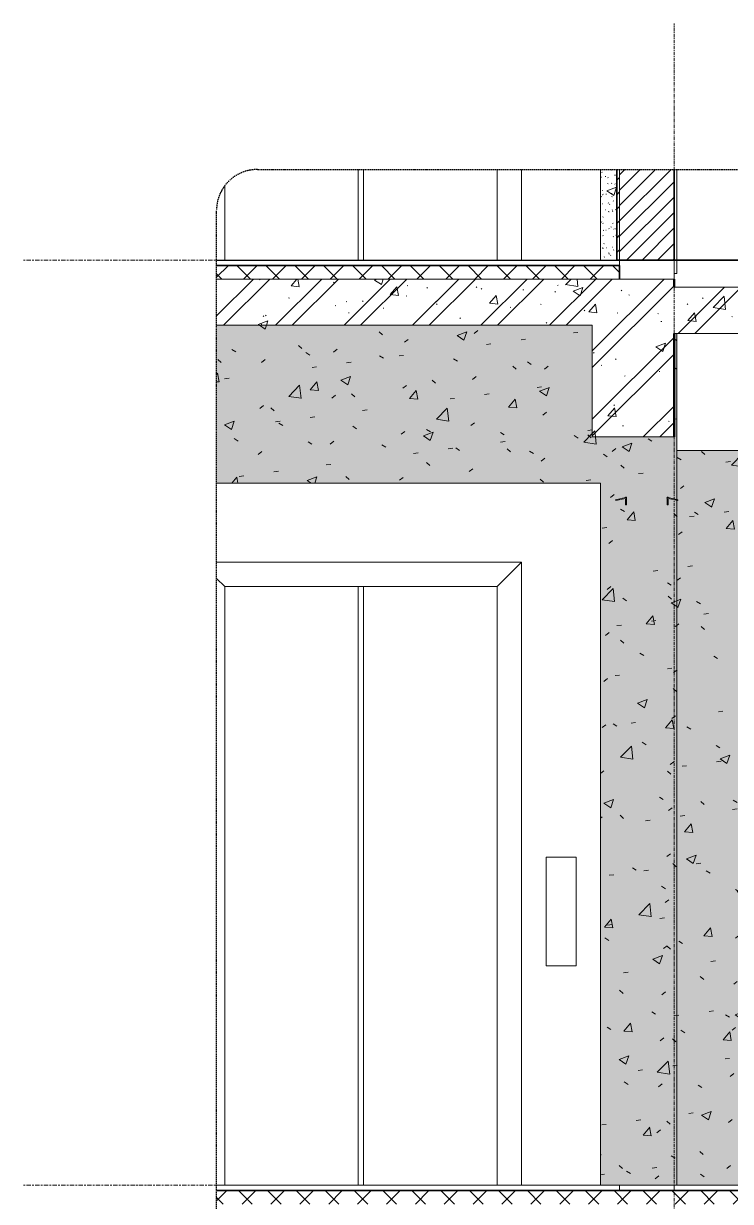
# Model space of a CAD drawing. Header units: millimetres. Extents: x 46644 to 147176, y -1287 to 53383.
# Drawn here: x 65099 to 67695, y 2140 to 6469 of the extents above; entities that cross this region are included whole.
import ezdxf

# ---------------------------------------------------------------- set-up
doc = ezdxf.new("R2010")
doc.units = ezdxf.units.MM
for name, pattern in [('Centre', [31.75, 6.35, -4.7625, 15.875, -4.7625]), ('Grid Line', [22.225, 12.7, -3.175, 3.175, -3.175]), ('Hidden', [7.14375, 4.7625, -2.38125]), ('IMPORT-CENTER _2_', [40.64, 25.4, -5.08, 5.08, -5.08])]:
    doc.linetypes.add(name, pattern=pattern)
for name, color, linetype, lineweight in [('0-2', 90, 'Continuous', 5), ('A-DETL-GENF', 92, 'Continuous', 18), ('A-DETL-GENF-2', 92, 'Hidden', 25), ('A-DETL-GENF-3', 9, 'Continuous', 18), ('A-DETL-THIN', 151, 'Continuous', 18), ('A-DOOR', 31, 'Continuous', 18), ('A-FLOR-FNSH-1', 7, 'Continuous', 35), ('A-FLOR-LEVL-2', 51, 'Centre', 9), ('A-FLOR-PATT-1', 8, 'Continuous', 18), ('A-WALL', 113, 'Continuous', 18), ('A-WALL-1', 7, 'Continuous', 35), ('A-WALL-FNSH-1', 250, 'Continuous', 18), ('A-WALL-PATT-1', 9, 'Continuous', 18), ('A-WALL-PATT-3', 111, 'Continuous', 18), ('E-LITE-EQPM', 33, 'Continuous', 18), ('G-IMPT', 8, 'Continuous', 18), ('G-IMPT-4', 8, 'IMPORT-CENTER _2_', 18), ('I-WALL', 2, 'Continuous', 18), ('M-EQPM', 50, 'Continuous', 18), ('M-EQPM-2', 50, 'Continuous', 25), ('S-BEAM-1', 254, 'Continuous', 5), ('S-BEAM-2', 250, 'Continuous', 18), ('S-BEAM-3', 90, 'Continuous', 50), ('S-COLS-4', 250, 'Continuous', 18), ('S-GRID-1', 1, 'Grid Line', 9)]:
    doc.layers.add(name, color=color, linetype=linetype, lineweight=lineweight)
pattern_1 = [(45, (73875.16, 15725), (-53.033, 53.033), []), (135, (73875.16, 15725), (-53.033, -53.033), [])]
pattern_2 = [(50, (73875.16, 15725), (364.368, -31.8783), [38.1, -419.1]), (355, (73875.16, 15725), (-70.486, 382.113), [30.48, -335.28]), (100.451, (73905.53, 15722.34), (293.885, 350.233), [32.38, -356.18]), (46.184, (73875.16, 15826.6), (542.158, -84.086), [57.15, -628.65]), (96.636, (73920.34, 15819.6), (474.805, 494.855), [48.57, -534.27]), (351.184, (73875.16, 15826.6), (474.81, 494.85), [45.72, -502.92]), (21, (73925.96, 15801.2), (303.2285, -204.5305), [38.1, -419.1]), (326, (73925.96, 15801.2), (123.604, 368.376), [30.48, -335.28]), (71.451, (73951.23, 15784.16), (426.834, 163.843), [32.38, -356.18]), (37.5, (73875.16, 15725), (6.1766, 169.1102), [16.764, -314.452, 16.764, -323.596, -336.55]), (37.5, (73875.16, 15725), (6.1766, 169.1102), [-671.576, 16.764, -319.786]), (7.5, (73875.16, 15725), (133.6389, 200.3615), [16.764, -177.292, 16.764, -306.832, -128.27]), (7.5, (73875.16, 15725), (133.6389, 200.3615), [-517.652, 16.764, -111.506]), (327.5, (73761.88, 15725), (271.1818, -11.4584), [16.764, -110.236, 16.764, -379.476, -525.78]), (327.5, (73761.88, 15725), (271.1818, -11.4584), [-523.24, 16.764, -509.016]), (317.5, (73711.08, 15725), (296.2585, 50.853), [16.764, -148.336, 16.764, -246.38, -373.38]), (317.5, (73711.08, 15725), (296.2585, 50.853), [-428.244, 16.764, -356.616])]
pattern_3 = [(37.5, (73875.16, 15725), (-1.60031, 48.94136), [1.676, -36.932, 1.676, -41.504, -41.275]), (37.5, (73875.16, 15725), (-1.60031, 48.94136), [-81.788, 1.676, -39.599]), (7.5, (73875.16, 15725), (44.9521, 71.68268), [1.676, -19.152, 1.676, -33.122, -13.335]), (7.5, (73875.16, 15725), (44.9521, 71.68268), [-55.626, 1.676, -11.659]), (327.5, (73843.92, 15725), (79.09879, 0.14376), [1.676, -11.024, 1.676, -44.044, -59.69]), (327.5, (73843.92, 15725), (79.09879, 0.14376), [-58.42, 1.676, -58.014]), (317.5, (73843.92, 15725), (76.35522, 22.29306), [1.676, -4.674, 1.676, -28.296, -34.29]), (317.5, (73843.92, 15725), (76.35522, 22.29306), [-36.322, 1.676, -32.614])]

# ---------------------------------------------------------------- blocks, each defined once
blk = doc.blocks.new('NCV_TKTC_KET CAU_rvt-2-TKCS_SẢNH - BẬC CẤP 1 - MẶT CẮT 2')
at = {"layer": 'S-BEAM-1'}
blk.add_hatch(color=256, dxfattribs=at).paths.add_polyline_path([(48852.5, 5500), (48852.6, 5500.1), (48852.5, 5530)])
at = {"layer": 'S-BEAM-2'}
blk.add_line((48862.5, 4900), (51442.5, 4900), dxfattribs=at)
at = {"layer": 'S-BEAM-3'}
for p, q in [((48852.6, 5500), (48852.6, 5530)), ((48852.6, 4950), (48852.6, 5330))]:
    blk.add_line(p, q, dxfattribs=at)
at = {"layer": 'S-COLS-4'}
for p, q in [((48652.6, 5600), (48652.6, 5580)), ((48852.6, 5530), (48852.6, 5600)), ((48652.6, 2200), (48652.6, 2180)), ((48852.6, 2180), (48852.6, 2200))]:
    blk.add_line(p, q, dxfattribs=at)
blk = doc.blocks.new('Thang may HIEN - Dài x Rộng - 2000x2000-V19-TKCS_SẢNH - BẬC CẤP 1 - MẶT CẮT 2')
at = {"layer": 'A-DOOR'}
for p, q in [((47692.6, 5600), (47692.6, 5932.8)), ((47712.6, 5600), (47712.6, 5932.8)), ((48202.6, 5932.8), (48202.6, 5600)), ((48292.6, 5932.8), (48292.6, 5600)), ((48582.6, 5600), (48582.6, 5932.8)), ((47202.6, 5870.8), (47202.6, 5600)), ((47202.6, 5600), (47172.6, 5600)), ((47692.6, 5600), (47202.6, 5600)), ((47712.6, 5600), (47692.6, 5600)), ((48202.6, 5600), (47712.6, 5600)), ((48292.6, 5600), (48202.6, 5600)), ((48292.6, 5600), (48582.6, 5600))]:
    blk.add_line(p, q, dxfattribs=at)
blk = doc.blocks.new('TKTC_XREF_251221_MB TANG 2-7 - TKTC_XREF_260130_MB TANG 2-5_dwg_CUM U_DN100-4746796-TKCS_SẢNH - BẬC CẤP 1 - MẶT CẮT 2')
at = {"layer": 'G-IMPT'}
for p, q in [((47172.8, 5600), (47222.7, 5600)), ((47173, 5600), (47214.7, 5600)), ((47173.1, 5600), (47210.7, 5600)), ((47215.8, 5600), (47212.9, 5600)), ((47222.9, 5600), (47214.3, 5600)), ((47221.5, 5600), (47215.8, 5600)), ((47215.8, 5600), (47215.8, 5600)), ((47217, 5600), (47216.1, 5600)), ((47220.2, 5600), (47217, 5600)), ((47220.2, 5600), (47217, 5600)), ((47220.2, 5600), (47217, 5600)), ((47221.2, 5600), (47220.2, 5600)), ((47224.4, 5600), (47221.5, 5600)), ((47221.5, 5600), (47221.5, 5600)), ((47222.6, 5600), (47222.7, 5600))]:
    blk.add_line(p, q, dxfattribs=at)
at = {"layer": 'G-IMPT', "flags": 128}
for points in [[(47214.7, 5600), (47214.7, 5600), (47210.7, 5600)], [(47224.4, 5600), (47226.3, 5600), (47226.3, 5600), (47211, 5600), (47211, 5600), (47212.9, 5600)], [(47212.9, 5600), (47212.9, 5600), (47224.4, 5600), (47224.4, 5600)], [(47221.2, 5600), (47221.2, 5600), (47216.1, 5600), (47216.1, 5600)]]:
    blk.add_lwpolyline(points, dxfattribs=at)
blk = doc.blocks.new('TKTC_XREF_251221_MB TANG 2-7 - TKTC_XREF_260130_MB TANG 2-5_dwg_$cc-4746806-TKCS_SẢNH - BẬC CẤP 1 - MẶT CẮT 2')
at = {"layer": 'G-IMPT-4'}
blk.add_line((47172.6, 5600), (47230.4, 5600), dxfattribs=at)
at = {"layer": 'M-EQPM'}
for p, q in [((47210.7, 5600), (47172.5, 5600)), ((47172.8, 5600), (47210.7, 5600)), ((47173.4, 5600), (47173.4, 5600))]:
    blk.add_line(p, q, dxfattribs=at)
blk = doc.blocks.new('TKTC_XREF_251221_MB TANG 2-7 - TKTC_XREF_260130_MB TANG 2-5_dwg_$cc-4746801-TKCS_SẢNH - BẬC CẤP 1 - MẶT CẮT 2')
at = {"layer": 'G-IMPT-4'}
for p, q in [((47352.3, 5600), (47231.2, 5600)), ((47292.2, 5600), (47291.3, 5600))]:
    blk.add_line(p, q, dxfattribs=at)
at = {"layer": 'M-EQPM'}
for p, q in [((47336.8, 5600), (47246.8, 5600)), ((47246.8, 5600), (47291.8, 5600)), ((47291.4, 5600), (47291.4, 5600)), ((47291.8, 5600), (47336.8, 5600))]:
    blk.add_line(p, q, dxfattribs=at)
blk = doc.blocks.new('TKTC_XREF_251221_MB TANG 2-7 - TKTC_XREF_260130_MB TANG 2-5_dwg_CUM U_DN100-4746799-TKCS_SẢNH - BẬC CẤP 1 - MẶT CẮT 2')
at = {"layer": 'G-IMPT'}
for p, q in [((47235.5, 5600), (47237.8, 5600)), ((47236.6, 5600), (47243.4, 5600)), ((47236.9, 5600), (47237.3, 5600)), ((47346.2, 5600), (47237.3, 5600)), ((47237.8, 5600), (47242.3, 5600)), ((47237.8, 5600), (47237.8, 5600)), ((47238, 5600), (47238.7, 5600)), ((47238.7, 5600), (47241.3, 5600)), ((47238.8, 5600), (47241.3, 5600)), ((47238.8, 5600), (47241.3, 5600)), ((47241.3, 5600), (47242, 5600)), ((47242.3, 5600), (47244.6, 5600)), ((47242.3, 5600), (47242.3, 5600)), ((47339.9, 5600), (47243.6, 5600)), ((47336.8, 5600), (47246.8, 5600)), ((47338.1, 5600), (47340.4, 5600)), ((47339.3, 5600), (47346.1, 5600)), ((47340.4, 5600), (47344.9, 5600)), ((47340.4, 5600), (47340.4, 5600)), ((47340.6, 5600), (47341.4, 5600)), ((47341.4, 5600), (47343.9, 5600)), ((47341.4, 5600), (47343.9, 5600)), ((47341.4, 5600), (47343.9, 5600)), ((47343.9, 5600), (47344.7, 5600)), ((47344.9, 5600), (47347.2, 5600)), ((47345, 5600), (47344.9, 5600)), ((47345.9, 5600), (47346.2, 5600))]:
    blk.add_line(p, q, dxfattribs=at)
at = {"layer": 'G-IMPT', "flags": 128}
for points in [[(47235.5, 5600), (47234, 5600), (47234, 5600), (47246.1, 5600), (47246.1, 5600), (47244.6, 5600)], [(47244.6, 5600), (47244.6, 5600), (47235.5, 5600), (47235.5, 5600)], [(47238, 5600), (47238, 5600), (47242, 5600), (47242.1, 5600)], [(47243.2, 5600), (47243.6, 5600), (47246.8, 5600)], [(47338.2, 5600), (47336.6, 5600), (47336.6, 5600), (47348.8, 5600), (47348.8, 5600), (47347.2, 5600)], [(47339.6, 5600), (47339.9, 5600), (47336.8, 5600)], [(47347.2, 5600), (47347.2, 5600), (47338.2, 5600), (47338.1, 5600)], [(47340.6, 5600), (47340.6, 5600), (47344.7, 5600), (47344.7, 5600)]]:
    blk.add_lwpolyline(points, dxfattribs=at)
blk = doc.blocks.new('TKTC_XREF_251221_MB TANG 2-7 - TKTC_XREF_260130_MB TANG 2-5_dwg_$cc-V24-TKCS_SẢNH - BẬC CẤP 1 - MẶT CẮT 2')
at = {"layer": 'G-IMPT-4'}
for p, q in [((48131.3, 5600), (48010.2, 5600)), ((48071.2, 5600), (48070.3, 5600))]:
    blk.add_line(p, q, dxfattribs=at)
at = {"layer": 'M-EQPM'}
for p, q in [((48115.7, 5600), (48025.7, 5600)), ((48025.7, 5600), (48070.7, 5600)), ((48070.4, 5600), (48070.4, 5600)), ((48070.7, 5600), (48115.7, 5600))]:
    blk.add_line(p, q, dxfattribs=at)
blk = doc.blocks.new('TKTC_XREF_251221_MB TANG 2-7 - TKTC_XREF_260130_MB TANG 2-5_dwg_$cc-4746807-TKCS_SẢNH - BẬC CẤP 1 - MẶT CẮT 2')
at = {"layer": 'G-IMPT-4'}
for p, q in [((56107.1, 5600), (55954.1, 5600)), ((56030.7, 5600), (56030.6, 5600))]:
    blk.add_line(p, q, dxfattribs=at)
at = {"layer": 'M-EQPM'}
for p, q in [((56087.5, 5600), (55973.8, 5600)), ((55973.8, 5600), (56030.6, 5600)), ((56030.6, 5600), (56030.6, 5600)), ((56030.6, 5600), (56087.5, 5600))]:
    blk.add_line(p, q, dxfattribs=at)
blk = doc.blocks.new('TKTC_XREF_251221_MB TANG 2-7 - TKTC_XREF_260130_MB TANG 2-5_dwg_CUM U_DN100-V21-TKCS_SẢNH - BẬC CẤP 1 - MẶT CẮT 2')
at = {"layer": 'G-IMPT'}
for p, q in [((55962, 5600), (55959.1, 5600)), ((55969.2, 5600), (55960.5, 5600)), ((55960.9, 5600), (56098.6, 5600)), ((55960.9, 5600), (55960.9, 5600)), ((55967.7, 5600), (55962, 5600)), ((55962, 5600), (55962, 5600)), ((55963.3, 5600), (55962.3, 5600)), ((55966.4, 5600), (55963.3, 5600)), ((55966.5, 5600), (55963.3, 5600)), ((55966.5, 5600), (55963.3, 5600)), ((55967.4, 5600), (55966.4, 5600)), ((55970.6, 5600), (55967.7, 5600)), ((55967.7, 5600), (55967.7, 5600)), ((55968.9, 5600), (56090.6, 5600)), ((55972.9, 5600), (56086.6, 5600)), ((56091.7, 5600), (56088.8, 5600)), ((56098.8, 5600), (56090.2, 5600)), ((56097.4, 5600), (56091.7, 5600)), ((56091.7, 5600), (56091.7, 5600)), ((56092.9, 5600), (56092, 5600)), ((56096.1, 5600), (56092.9, 5600)), ((56096.1, 5600), (56092.9, 5600)), ((56096.1, 5600), (56092.9, 5600)), ((56097.1, 5600), (56096.1, 5600)), ((56100.3, 5600), (56097.4, 5600)), ((56097.4, 5600), (56097.4, 5600)), ((56098.5, 5600), (56098.6, 5600))]:
    blk.add_line(p, q, dxfattribs=at)
at = {"layer": 'G-IMPT', "flags": 128}
for points in [[(55970.6, 5600), (55972.5, 5600), (55972.5, 5600), (55957.2, 5600), (55957.2, 5600), (55959.1, 5600)], [(55959.1, 5600), (55959.1, 5600), (55970.6, 5600), (55970.6, 5600)], [(55967.4, 5600), (55967.4, 5600), (55962.3, 5600), (55962.3, 5600)], [(55968.9, 5600), (55968.9, 5600), (55972.9, 5600)], [(56090.5, 5600), (56090.6, 5600), (56086.6, 5600)], [(56100.3, 5600), (56102.2, 5600), (56102.2, 5600), (56086.9, 5600), (56086.9, 5600), (56088.8, 5600)], [(56088.8, 5600), (56088.8, 5600), (56100.3, 5600), (56100.3, 5600)], [(56097.1, 5600), (56097.1, 5600), (56092, 5600), (56092, 5600)]]:
    blk.add_lwpolyline(points, dxfattribs=at)
blk = doc.blocks.new('TKTC_XREF_251221_MB TANG 2-7 - TKTC_XREF_260130_MB TANG 2-5_dwg_$cc-V25-TKCS_SẢNH - BẬC CẤP 1 - MẶT CẮT 2')
at = {"layer": 'G-IMPT-4'}
for p, q in [((48227.4, 5600), (48380.4, 5600)), ((48304, 5600), (48303.9, 5600))]:
    blk.add_line(p, q, dxfattribs=at)
at = {"layer": 'M-EQPM'}
for p, q in [((48303.9, 5600), (48247.1, 5600)), ((48247.1, 5600), (48360.8, 5600)), ((48303.9, 5600), (48303.9, 5600)), ((48360.8, 5600), (48303.9, 5600))]:
    blk.add_line(p, q, dxfattribs=at)
blk = doc.blocks.new('TKTC_XREF_251221_MB TANG 2-7 - TKTC_XREF_260130_MB TANG 2-5_dwg_$cc-V31-TKCS_SẢNH - BẬC CẤP 1 - MẶT CẮT 2')
at = {"layer": 'G-IMPT-4'}
for p, q in [((48234.8, 5600), (48355.9, 5600)), ((48295, 5600), (48295.7, 5600))]:
    blk.add_line(p, q, dxfattribs=at)
at = {"layer": 'M-EQPM'}
for p, q in [((48295.3, 5600), (48250.3, 5600)), ((48250.3, 5600), (48340.3, 5600)), ((48340.3, 5600), (48295.3, 5600)), ((48295.6, 5600), (48295.6, 5600))]:
    blk.add_line(p, q, dxfattribs=at)
blk = doc.blocks.new('TKTC_XREF_251221_MB TANG 2-7 - TKTC_XREF_260130_MB TANG 2-5_dwg_CUM U_DN100-V32-TKCS_SẢNH - BẬC CẤP 1 - MẶT CẮT 2')
at = {"layer": 'G-IMPT'}
for p, q in [((48242.1, 5600), (48239.8, 5600)), ((48240.9, 5600), (48349.8, 5600)), ((48241.2, 5600), (48240.9, 5600)), ((48247.8, 5600), (48241, 5600)), ((48246.6, 5600), (48242.1, 5600)), ((48242.1, 5600), (48242.1, 5600)), ((48243.1, 5600), (48242.4, 5600)), ((48245.7, 5600), (48243.1, 5600)), ((48245.6, 5600), (48243.1, 5600)), ((48245.7, 5600), (48243.1, 5600)), ((48246.4, 5600), (48245.7, 5600)), ((48248.9, 5600), (48246.6, 5600)), ((48246.6, 5600), (48246.6, 5600)), ((48247.2, 5600), (48343.5, 5600)), ((48250.3, 5600), (48340.3, 5600)), ((48344.7, 5600), (48342.5, 5600)), ((48350.4, 5600), (48343.6, 5600)), ((48349.3, 5600), (48344.7, 5600)), ((48344.7, 5600), (48344.7, 5600)), ((48345.8, 5600), (48345, 5600)), ((48348.3, 5600), (48345.8, 5600)), ((48348.3, 5600), (48345.8, 5600)), ((48348.3, 5600), (48345.8, 5600)), ((48349.1, 5600), (48348.3, 5600)), ((48351.5, 5600), (48349.3, 5600)), ((48349.3, 5600), (48349.3, 5600)), ((48350.1, 5600), (48349.8, 5600))]:
    blk.add_line(p, q, dxfattribs=at)
at = {"layer": 'G-IMPT', "flags": 128}
for points in [[(48248.9, 5600), (48250.4, 5600), (48250.4, 5600), (48238.3, 5600), (48238.3, 5600), (48239.8, 5600)], [(48239.8, 5600), (48239.8, 5600), (48248.9, 5600), (48248.9, 5600)], [(48246.4, 5600), (48246.4, 5600), (48242.4, 5600), (48242.4, 5600)], [(48247.5, 5600), (48247.2, 5600), (48250.3, 5600)], [(48343.8, 5600), (48343.5, 5600), (48340.3, 5600)], [(48351.5, 5600), (48353, 5600), (48353, 5600), (48340.9, 5600), (48340.9, 5600), (48342.4, 5600)], [(48342.5, 5600), (48342.4, 5600), (48351.5, 5600), (48351.5, 5600)], [(48349, 5600), (48349.1, 5600), (48345, 5600), (48345, 5600)]]:
    blk.add_lwpolyline(points, dxfattribs=at)
blk = doc.blocks.new('TKTC_XREF_251221_MB TANG 2-7 - TKTC_XREF_260130_MB TANG 2-5_dwg_FD-4746794-TKCS_SẢNH - BẬC CẤP 1 - MẶT CẮT 2')
at = {"layer": 'G-IMPT'}
for p, q in [((48328.6, 5600), (48478.6, 5600)), ((48478.6, 5600), (48328.6, 5600)), ((48456.9, 5600), (48456.9, 5600))]:
    blk.add_line(p, q, dxfattribs=at)
at = {"layer": 'M-EQPM'}
for p, q in [((48456.9, 5600), (48350.3, 5600)), ((48365.9, 5600), (48441.3, 5600)), ((48441.3, 5600), (48365.9, 5600))]:
    blk.add_line(p, q, dxfattribs=at)
blk = doc.blocks.new('TKTC_XREF_251221_MB TANG 2-7 - TKTC_XREF_260130_MB TANG 2-5_dwg_$cc-4746805-TKCS_SẢNH - BẬC CẤP 1 - MẶT CẮT 2')
at = {"layer": 'G-IMPT-4'}
for p, q in [((48066.9, 5600), (48219.9, 5600)), ((48143.4, 5600), (48143.4, 5600))]:
    blk.add_line(p, q, dxfattribs=at)
at = {"layer": 'M-EQPM'}
for p, q in [((48143.4, 5600), (48086.5, 5600)), ((48086.5, 5600), (48200.2, 5600)), ((48197.5, 5600), (48089.3, 5600)), ((48089.3, 5600), (48143.4, 5600)), ((48143.4, 5600), (48197.5, 5600)), ((48200.2, 5600), (48143.4, 5600))]:
    blk.add_line(p, q, dxfattribs=at)
blk = doc.blocks.new('TKTC_XREF_251221_MB TANG 2-7 - TKTC_XREF_260130_MB TANG 2-5_dwg_CUM U_DN100-V33-TKCS_SẢNH - BẬC CẤP 1 - MẶT CẮT 2')
at = {"layer": 'G-IMPT'}
for p, q in [((48073.7, 5600), (48071.8, 5600)), ((48071.8, 5600), (48087.1, 5600)), ((48073.7, 5600), (48076.6, 5600)), ((48085.2, 5600), (48073.7, 5600)), ((48075.1, 5600), (48083.7, 5600)), ((48213.1, 5600), (48075.4, 5600)), ((48076.6, 5600), (48082.3, 5600)), ((48076.9, 5600), (48077.8, 5600)), ((48076.9, 5600), (48082, 5600)), ((48077.8, 5600), (48081, 5600)), ((48077.8, 5600), (48081, 5600)), ((48077.8, 5600), (48081, 5600)), ((48081, 5600), (48082, 5600)), ((48082.3, 5600), (48085.2, 5600)), ((48205.1, 5600), (48083.4, 5600)), ((48083.4, 5600), (48087.4, 5600)), ((48087.1, 5600), (48085.2, 5600)), ((48201.1, 5600), (48087.4, 5600)), ((48205.1, 5600), (48201.1, 5600)), ((48203.4, 5600), (48201.4, 5600)), ((48201.4, 5600), (48216.8, 5600)), ((48203.4, 5600), (48206.2, 5600)), ((48214.9, 5600), (48203.4, 5600)), ((48204.8, 5600), (48213.4, 5600)), ((48206.2, 5600), (48212, 5600)), ((48206.6, 5600), (48207.5, 5600)), ((48206.6, 5600), (48211.7, 5600)), ((48207.5, 5600), (48210.7, 5600)), ((48207.5, 5600), (48210.7, 5600)), ((48207.5, 5600), (48210.7, 5600)), ((48210.7, 5600), (48211.7, 5600)), ((48212, 5600), (48214.9, 5600)), ((48216.8, 5600), (48214.9, 5600))]:
    blk.add_line(p, q, dxfattribs=at)
blk = doc.blocks.new('TKTC_XREF_251221_MB TANG 2-7 - TKTC_XREF_251221_MB TANG 2-7-2039446-TKCS_SẢNH - BẬC CẤP 1 - MẶT CẮT 2')
at = {"layer": 'M-EQPM'}
for p, q in [((47172.6, 5600), (47353.6, 5600)), ((47353.3, 5600), (47172.6, 5600)), ((47353.6, 5600), (47353.3, 5600)), ((47753.2, 5600), (47753.5, 5600)), ((48503.4, 5600), (47753.2, 5600)), ((47753.5, 5600), (48503.7, 5600)), ((48052.6, 5600), (48353, 5600)), ((48353, 5600), (48052.6, 5600)), ((48053.4, 5600), (48353, 5600)), ((48353, 5600), (48053.4, 5600)), ((48503.7, 5600), (48503.4, 5600))]:
    blk.add_line(p, q, dxfattribs=at)
at = {"layer": 'M-EQPM-2'}
for p, q in [((47172.6, 5600), (49452.6, 5600)), ((52927.6, 5600), (48852.6, 5600))]:
    blk.add_line(p, q, dxfattribs=at)
for name, p in [('TKTC_XREF_251221_MB TANG 2-7 - TKTC_XREF_260130_MB TANG 2-5_dwg_$cc-4746806-TKCS_SẢNH - BẬC CẤP 1 - MẶT CẮT 2', (0, 0)), ('TKTC_XREF_251221_MB TANG 2-7 - TKTC_XREF_260130_MB TANG 2-5_dwg_CUM U_DN100-4746796-TKCS_SẢNH - BẬC CẤP 1 - MẶT CẮT 2', (0, 0)), ('TKTC_XREF_251221_MB TANG 2-7 - TKTC_XREF_260130_MB TANG 2-5_dwg_$cc-4746801-TKCS_SẢNH - BẬC CẤP 1 - MẶT CẮT 2', (0, 0)), ('TKTC_XREF_251221_MB TANG 2-7 - TKTC_XREF_260130_MB TANG 2-5_dwg_CUM U_DN100-4746799-TKCS_SẢNH - BẬC CẤP 1 - MẶT CẮT 2', (0, 0)), ('TKTC_XREF_251221_MB TANG 2-7 - TKTC_XREF_260130_MB TANG 2-5_dwg_$cc-4746807-TKCS_SẢNH - BẬC CẤP 1 - MẶT CẮT 2', (-8200.2, 0)), ('TKTC_XREF_251221_MB TANG 2-7 - TKTC_XREF_260130_MB TANG 2-5_dwg_CUM U_DN100-V21-TKCS_SẢNH - BẬC CẤP 1 - MẶT CẮT 2', (-8200.2, 0)), ('TKTC_XREF_251221_MB TANG 2-7 - TKTC_XREF_260130_MB TANG 2-5_dwg_$cc-V24-TKCS_SẢNH - BẬC CẤP 1 - MẶT CẮT 2', (0, 0)), ('TKTC_XREF_251221_MB TANG 2-7 - TKTC_XREF_260130_MB TANG 2-5_dwg_CUM U_DN100-4746799-TKCS_SẢNH - BẬC CẤP 1 - MẶT CẮT 2', (778.9, 0)), ('TKTC_XREF_251221_MB TANG 2-7 - TKTC_XREF_260130_MB TANG 2-5_dwg_$cc-4746805-TKCS_SẢNH - BẬC CẤP 1 - MẶT CẮT 2', (0, 0)), ('TKTC_XREF_251221_MB TANG 2-7 - TKTC_XREF_260130_MB TANG 2-5_dwg_CUM U_DN100-V33-TKCS_SẢNH - BẬC CẤP 1 - MẶT CẮT 2', (0, 0)), ('TKTC_XREF_251221_MB TANG 2-7 - TKTC_XREF_260130_MB TANG 2-5_dwg_$cc-V25-TKCS_SẢNH - BẬC CẤP 1 - MẶT CẮT 2', (0, 0)), ('TKTC_XREF_251221_MB TANG 2-7 - TKTC_XREF_260130_MB TANG 2-5_dwg_CUM U_DN100-V21-TKCS_SẢNH - BẬC CẤP 1 - MẶT CẮT 2', (-7725.8, 0)), ('TKTC_XREF_251221_MB TANG 2-7 - TKTC_XREF_260130_MB TANG 2-5_dwg_$cc-V31-TKCS_SẢNH - BẬC CẤP 1 - MẶT CẮT 2', (0, 0)), ('TKTC_XREF_251221_MB TANG 2-7 - TKTC_XREF_260130_MB TANG 2-5_dwg_CUM U_DN100-V32-TKCS_SẢNH - BẬC CẤP 1 - MẶT CẮT 2', (0, 0)), ('TKTC_XREF_251221_MB TANG 2-7 - TKTC_XREF_260130_MB TANG 2-5_dwg_FD-4746794-TKCS_SẢNH - BẬC CẤP 1 - MẶT CẮT 2', (0, 0)), ('TKTC_XREF_251221_MB TANG 2-7 - TKTC_XREF_260130_MB TANG 2-5_dwg_$cc-4746801-TKCS_SẢNH - BẬC CẤP 1 - MẶT CẮT 2', (1150.1, 0)), ('TKTC_XREF_251221_MB TANG 2-7 - TKTC_XREF_260130_MB TANG 2-5_dwg_CUM U_DN100-4746799-TKCS_SẢNH - BẬC CẤP 1 - MẶT CẮT 2', (1150.1, 0))]:
    blk.add_blockref(name, p)
blk = doc.blocks.new('Thang may HIEN - Dài x Rộng - 2000x2000-V34-TKCS_SẢNH - BẬC CẤP 1 - MẶT CẮT 2')
at = {"layer": 'A-DOOR'}
for p, q in [((48582.6, 4780), (47172.6, 4780)), ((48582.6, 2200), (48582.6, 4780)), ((47172.6, 4490), (48292.6, 4490)), ((48292.6, 4490), (48202.6, 4400)), ((48292.6, 4490), (48292.6, 2200)), ((47202.6, 4400), (47172.6, 4430)), ((47202.6, 4400), (47202.6, 2200)), ((47202.6, 4400), (48202.6, 4400)), ((47692.6, 2200), (47692.6, 4400)), ((47712.6, 2200), (47712.6, 4400)), ((48202.6, 4400), (48202.6, 2200)), ((48492.6, 3405.9), (48382.6, 3405.9)), ((48382.6, 3405.9), (48382.6, 3005.9)), ((48492.6, 3005.9), (48492.6, 3405.9)), ((48382.6, 3005.9), (48492.6, 3005.9)), ((48292.6, 2200), (48282.6, 2200)), ((48292.6, 2200), (48582.6, 2200))]:
    blk.add_line(p, q, dxfattribs=at)
blk = doc.blocks.new('LIC_06-ĐÈN LED TRÒN DOWNLIGHT_ P_18W - LIC_06-ĐÈN LED TRÒN DOWNLIGHT_ P_18W - ÁNH SÁNG 6000K-1339139-TKCS_SẢNH - BẬC CẤP 1 - MẶT CẮT 2')
at = {"layer": 'E-LITE-EQPM'}
for p, q in [((48674.2, 4727.2), (48638.2, 4719)), ((48638.2, 4719), (48638.9, 4716)), ((48638.9, 4716), (48674, 4724.1)), ((48674.6, 4723.5), (48674.6, 4700)), ((48677.6, 4700), (48677.6, 4723.5)), ((48827.6, 4723.5), (48827.6, 4700)), ((48830.6, 4700), (48830.6, 4723.5)), ((48866.9, 4719), (48830.9, 4727.2)), ((48831.1, 4724.1), (48866.2, 4716)), ((48866.2, 4716), (48866.9, 4719)), ((48674.6, 4700), (48677.6, 4700)), ((48827.6, 4700), (48830.6, 4700))]:
    blk.add_line(p, q, dxfattribs=at)
for centre, radius, start, end in [((48676.7, 4726.2), 3.47, 218.3939, 231.6061), ((48676.1, 4725.5), 2.5, 306.8266, 137.5673), ((48829.1, 4725.5), 2.5, 42.4327, 233.1734), ((48828.4, 4726.2), 3.47, 308.3939, 321.6061)]:
    blk.add_arc(centre, radius, start, end, dxfattribs=at)
blk = doc.blocks.new('BORDER VIEW - BORDER VIEW-2358914-TKCS_SẢNH - BẬC CẤP 1 - MẶT CẮT 2')
at = {"layer": 'A-DETL-GENF-2'}
for p, q in [((47322.6, 5932.8), (56147.3, 5932.8)), ((47172.6, 90), (47172.6, 5782.8))]:
    blk.add_line(p, q, dxfattribs=at)
blk.add_arc((47322.6, 5782.8), 150, 90, 180, dxfattribs=at)

msp = doc.modelspace()

# ---------------------------------------------------------------- hatches: boundary and pattern name
at = {"layer": 'A-DETL-GENF-3'}
h = msp.add_hatch(dxfattribs=at)
h.set_pattern_fill('FP_17', color=256, style=0, pattern_type=2)
h.set_pattern_definition([(50, (73875.16, 15725), (364.368, -31.878), [38.1, -419.1]), (355, (73875.16, 15725), (-70.486, 382.113), [30.48, -335.28]), (100.451, (73905.53, 15722.34), (293.885, 350.233), [32.38, -356.18]), (46.184, (73875.16, 15826.6), (542.158, -84.086), [57.15, -628.65]), (96.636, (73920.34, 15819.6), (474.805, 494.855), [48.57, -534.27]), (351.184, (73875.16, 15826.6), (474.81, 494.85), [45.72, -502.92]), (21, (73925.96, 15801.2), (303.2285, -204.5305), [38.1, -419.1]), (326, (73925.96, 15801.2), (123.604, 368.376), [30.48, -335.28]), (71.451, (73951.23, 15784.16), (426.834, 163.843), [32.38, -356.18]), (37.5, (73875.16, 15725), (6.1766, 169.1102), [3.353, -327.863, 3.353, -337.007, -336.55]), (37.5, (73875.16, 15725), (6.1766, 169.1102), [-671.576, 3.353, -333.197]), (7.5, (73875.16, 15725), (133.6389, 200.3615), [3.353, -190.703, 3.353, -320.243, -128.27]), (7.5, (73875.16, 15725), (133.6389, 200.3615), [-517.652, 3.353, -124.917]), (327.5, (73761.88, 15725), (271.1818, -11.4584), [3.353, -123.647, 3.353, -392.887, -525.78]), (327.5, (73761.88, 15725), (271.1818, -11.4584), [-523.24, 3.353, -522.427]), (317.5, (73711.08, 15725), (296.2585, 50.853), [3.353, -161.747, 3.353, -259.791, -373.38]), (317.5, (73711.08, 15725), (296.2585, 50.853), [-428.244, 3.353, -370.027]), (45, (73875.16, 15725), (-125.7236, 125.7236), []), (45, (73875.16, 15915.5), (-125.7236, 125.7236), [])])
h.paths.add_polyline_path([(71688.1, 4900), (71688.1, 5330), (72088.2, 5330), (72088.2, 5500), (67488, 5500), (67488, 5530), (65808.1, 5530), (65808.1, 5360), (67188, 5360), (67188, 4950), (67488, 4950), (67488, 5330), (71388.1, 5330), (71388.1, 4900)])
at = {"layer": 'A-FLOR-PATT-1'}
h = msp.add_hatch(dxfattribs=at)
h.set_pattern_fill('FP_8', color=256, style=0, pattern_type=2)
h.set_pattern_definition(pattern_1)
h.paths.add_polyline_path([(67288.2, 5530), (67288.2, 5580), (65808.1, 5580), (65808.1, 5530), (67188, 5530)])
h = msp.add_hatch(dxfattribs=at)
h.set_pattern_fill('FP_8', color=256, style=0, pattern_type=2)
h.set_pattern_definition(pattern_1)
h.paths.add_polyline_path([(69227.6, 2130), (70288, 2130), (70288, 2180), (65808.1, 2180), (65808.1, 2130), (68077.1, 2130)])
at = {"layer": 'A-WALL-PATT-1'}
h = msp.add_hatch(dxfattribs=at)
h.set_pattern_fill('FP_10', color=256, style=0, pattern_type=2)
h.set_pattern_definition(pattern_2)
h.paths.add_polyline_path([(67218.2, 5600), (67278.2, 5600), (67278.2, 5932.8), (67218.2, 5932.8)])
h = msp.add_hatch(dxfattribs=at)
h.set_pattern_fill('FP_11', color=256, style=0, pattern_type=2)
h.set_pattern_definition(pattern_3)
h.paths.add_polyline_path([(67218.2, 5600), (67278.2, 5600), (67278.2, 5932.8), (67218.2, 5932.8)])
h = msp.add_hatch(dxfattribs=at)
h.set_pattern_fill('FP_10', color=256, style=0, pattern_type=2)
h.set_pattern_definition(pattern_2)
h.paths.add_polyline_path([(67218.1, 2200), (67498, 2200), (67498, 4716.9), (67466.6, 4724.5), (67466.7, 4727.1), (67498, 4720), (67498, 5330), (67488.2, 5330), (67488, 4950), (67188, 4950), (67188, 5360), (65808.1, 5360), (65808.1, 4780), (67218.1, 4780), (67218.1, 2208.5)])
h.paths.add_polyline_path([(67309.8, 4727.2), (67309.5, 4724.1), (67274.4, 4716), (67273.8, 4719), (67309.5, 4727.1)])
h.paths.add_polyline_path([(67313.1, 4723.5), (67309.8, 4723.9), (67310.2, 4727.6), (67312.1, 4728), (67313.7, 4726.9), (67314.1, 4725.1), (67313.2, 4723.6)])
h.paths.add_polyline_path([(67310.1, 4700), (67310.2, 4723.5), (67313.1, 4723.5), (67313.1, 4700)])
h.paths.add_polyline_path([(67466.1, 4700), (67463.1, 4700), (67463.5, 4723.5), (67466.1, 4723.5), (67466.1, 4720.6)])
h.paths.add_polyline_path([(67463.1, 4723.5), (67462.1, 4725.1), (67462.6, 4727), (67464.1, 4728), (67466, 4727.6), (67466.4, 4726.9), (67466, 4723.7), (67463.5, 4723.5)])
h = msp.add_hatch(dxfattribs=at)
h.set_pattern_fill('FP_11', color=256, style=0, pattern_type=2)
h.set_pattern_definition(pattern_3)
h.paths.add_polyline_path([(67218.1, 2200), (67498, 2200), (67498, 4716.9), (67466.6, 4724.5), (67466.7, 4727.1), (67498, 4720), (67498, 5330), (67488.2, 5330), (67488, 4950), (67188, 4950), (67188, 5360), (65808.1, 5360), (65808.1, 4780), (67218.1, 4780), (67218.1, 2208.5)])
h.paths.add_polyline_path([(67309.8, 4727.2), (67309.5, 4724.1), (67274.4, 4716), (67273.8, 4719), (67309.5, 4727.1)])
h.paths.add_polyline_path([(67313.1, 4723.5), (67309.8, 4723.9), (67310.2, 4727.6), (67312.1, 4728), (67313.7, 4726.9), (67314.1, 4725.1), (67313.2, 4723.6)])
h.paths.add_polyline_path([(67310.1, 4700), (67310.2, 4723.5), (67313.1, 4723.5), (67313.1, 4700)])
h.paths.add_polyline_path([(67466.1, 4700), (67463.1, 4700), (67463.5, 4723.5), (67466.1, 4723.5), (67466.1, 4720.6)])
h.paths.add_polyline_path([(67463.1, 4723.5), (67462.1, 4725.1), (67462.6, 4727), (67464.1, 4728), (67466, 4727.6), (67466.4, 4726.9), (67466, 4723.7), (67463.5, 4723.5)])
h = msp.add_hatch(dxfattribs=at)
h.set_pattern_fill('FP_10', color=256, style=0, pattern_type=2)
h.set_pattern_definition(pattern_2)
h.paths.add_polyline_path([(70046.5, 4393), (70056, 4393), (70056, 4395.5), (70046.5, 4395.5)])
h.paths.add_polyline_path([(70046.5, 4393), (70046.5, 4393), (70046.5, 4395.5)])
h.paths.add_polyline_path([(67498, 2200), (70078, 2200), (70078, 2925), (70031.7, 2925), (70031.7, 2885.2), (70030, 2885.2), (70030, 2881), (70031.7, 2881), (70031.7, 2875), (70014.4, 2875), (70014.4, 2881), (70016.1, 2881), (70016.1, 2885.2), (70014.4, 2885.2), (70014.4, 3314.8), (70016.1, 3314.8), (70016.1, 3319), (70014.4, 3319), (70014.4, 3325), (70031.7, 3325), (70031.7, 3319), (70030, 3319), (70030, 3314.8), (70031.7, 3314.8), (70031.7, 3275), (70078, 3275), (70078, 4304), (70066.6, 4291.3), (70054.5, 4291.7), (70042.5, 4306.7), (70042.8, 4307.1), (70041.8, 4307.4), (70041.5, 4307.4), (70041.5, 4315), (70027.2, 4315.3), (70011.7, 4323.9), (70010.7, 4326), (70010.7, 4349.3), (70012.5, 4351.5), (70028.2, 4360), (70041.5, 4360), (70041.5, 4367), (70052.3, 4367), (70052.3, 4369), (70051, 4369), (70051, 4371), (70046.4, 4371.3), (70046.5, 4395.5), (70026.6, 4395.7), (70023.6, 4396.5), (70018.5, 4397.5), (69980.9, 4397.5), (69979.6, 4395.5), (69965.7, 4395.5), (69966.2, 4409.5), (69980.1, 4409.3), (69981.4, 4407.5), (70021.6, 4408), (70023.7, 4408.5), (70025.5, 4408.8), (70025.9, 4409.5), (70001.5, 4409.5), (70001.5, 4410.5), (69965, 4410.5), (69965, 4413.5), (69967, 4413.5), (69967, 4415.3), (69977.4, 4415.3), (69977.4, 4413.5), (70078, 4413.5), (70078, 4900), (67498, 4900), (67498, 4720), (67502.4, 4719), (67501.8, 4716), (67498, 4716.9), (67498, 2208.5)])
h.paths.add_polyline_path([(70031.7, 2945), (70078, 2945), (70078, 3255), (70031.7, 3254.5), (70031.7, 2948.4)])
h.paths.add_polyline_path([(70075.8, 4321.4), (70075.6, 4322.5), (70075.4, 4321.4), (70075.7, 4319.4)])
h.paths.add_polyline_path([(70076.7, 4315), (70076.6, 4315.4), (70076.7, 4315)])
h.paths.add_polyline_path([(70075.3, 4345.5), (70075.8, 4334.6), (70076.4, 4334.6), (70075.9, 4340.4), (70075.7, 4340.7), (70075.3, 4345.2)])
h.paths.add_polyline_path([(70075.2, 4328), (70075.3, 4344.1), (70075.2, 4328.9)])
h.paths.add_polyline_path([(70075.8, 4353.6), (70076.2, 4353.6), (70076.1, 4357)])
h.paths.add_polyline_path([(70075.4, 4349.9), (70075.6, 4357), (70075.4, 4352.5), (70075.4, 4350.5)])
h.paths.add_polyline_path([(70076.7, 4357), (70077.1, 4359.9), (70076.5, 4359.3), (70076.7, 4357.1)])
h.paths.add_polyline_path([(70073.1, 4367), (70076.5, 4367), (70076.4, 4371), (70071.1, 4371), (70070.8, 4369), (70069.7, 4368.9), (70069.7, 4367), (70073, 4367)])
h.paths.add_polyline_path([(70076.5, 4367), (70078, 4367.2), (70078, 4410.5), (70067.5, 4410.5), (70067, 4409.5), (70069.5, 4409), (70069.1, 4396), (70067, 4396), (70067.6, 4393), (70076.5, 4392.7), (70076.5, 4367)])
h.paths.add_polyline_path([(70025.9, 4410.5), (70025.9, 4412.5), (70024.9, 4412.5), (70024.9, 4410.5)])
h.paths.add_polyline_path([(70051.5, 4410.5), (70052.6, 4410.5), (70052.6, 4412.5), (70051.5, 4412.5)])
h = msp.add_hatch(dxfattribs=at)
h.set_pattern_fill('FP_11', color=256, style=0, pattern_type=2)
h.set_pattern_definition(pattern_3)
h.paths.add_polyline_path([(70046.5, 4393), (70056, 4393), (70056, 4395.5), (70046.5, 4395.5)])
h.paths.add_polyline_path([(70046.5, 4393), (70046.5, 4393), (70046.5, 4395.5)])
h.paths.add_polyline_path([(67498, 2200), (70078, 2200), (70078, 2925), (70031.7, 2925), (70031.7, 2885.2), (70030, 2885.2), (70030, 2881), (70031.7, 2881), (70031.7, 2875), (70014.4, 2875), (70014.4, 2881), (70016.1, 2881), (70016.1, 2885.2), (70014.4, 2885.2), (70014.4, 3314.8), (70016.1, 3314.8), (70016.1, 3319), (70014.4, 3319), (70014.4, 3325), (70031.7, 3325), (70031.7, 3319), (70030, 3319), (70030, 3314.8), (70031.7, 3314.8), (70031.7, 3275), (70078, 3275), (70078, 4304), (70066.6, 4291.3), (70054.5, 4291.7), (70042.5, 4306.7), (70042.8, 4307.1), (70041.8, 4307.4), (70041.5, 4307.4), (70041.5, 4315), (70027.2, 4315.3), (70011.7, 4323.9), (70010.7, 4326), (70010.7, 4349.3), (70012.5, 4351.5), (70028.2, 4360), (70041.5, 4360), (70041.5, 4367), (70052.3, 4367), (70052.3, 4369), (70051, 4369), (70051, 4371), (70046.4, 4371.3), (70046.5, 4395.5), (70026.6, 4395.7), (70023.6, 4396.5), (70018.5, 4397.5), (69980.9, 4397.5), (69979.6, 4395.5), (69965.7, 4395.5), (69966.2, 4409.5), (69980.1, 4409.3), (69981.4, 4407.5), (70021.6, 4408), (70023.7, 4408.5), (70025.5, 4408.8), (70025.9, 4409.5), (70001.5, 4409.5), (70001.5, 4410.5), (69965, 4410.5), (69965, 4413.5), (69967, 4413.5), (69967, 4415.3), (69977.4, 4415.3), (69977.4, 4413.5), (70078, 4413.5), (70078, 4900), (67498, 4900), (67498, 4720), (67502.4, 4719), (67501.8, 4716), (67498, 4716.9), (67498, 2208.5)])
h.paths.add_polyline_path([(70031.7, 2945), (70078, 2945), (70078, 3255), (70031.7, 3254.5), (70031.7, 2948.4)])
h.paths.add_polyline_path([(70075.8, 4321.4), (70075.6, 4322.5), (70075.4, 4321.4), (70075.7, 4319.4)])
h.paths.add_polyline_path([(70076.7, 4315), (70076.6, 4315.4), (70076.7, 4315)])
h.paths.add_polyline_path([(70075.3, 4345.5), (70075.8, 4334.6), (70076.4, 4334.6), (70075.9, 4340.4), (70075.7, 4340.7), (70075.3, 4345.2)])
h.paths.add_polyline_path([(70075.2, 4328), (70075.3, 4344.1), (70075.2, 4328.9)])
h.paths.add_polyline_path([(70075.8, 4353.6), (70076.2, 4353.6), (70076.1, 4357)])
h.paths.add_polyline_path([(70075.4, 4349.9), (70075.6, 4357), (70075.4, 4352.5), (70075.4, 4350.5)])
h.paths.add_polyline_path([(70076.7, 4357), (70077.1, 4359.9), (70076.5, 4359.3), (70076.7, 4357.1)])
h.paths.add_polyline_path([(70073.1, 4367), (70076.5, 4367), (70076.4, 4371), (70071.1, 4371), (70070.8, 4369), (70069.7, 4368.9), (70069.7, 4367), (70073, 4367)])
h.paths.add_polyline_path([(70076.5, 4367), (70078, 4367.2), (70078, 4410.5), (70067.5, 4410.5), (70067, 4409.5), (70069.5, 4409), (70069.1, 4396), (70067, 4396), (70067.6, 4393), (70076.5, 4392.7), (70076.5, 4367)])
h.paths.add_polyline_path([(70025.9, 4410.5), (70025.9, 4412.5), (70024.9, 4412.5), (70024.9, 4410.5)])
h.paths.add_polyline_path([(70051.5, 4410.5), (70052.6, 4410.5), (70052.6, 4412.5), (70051.5, 4412.5)])
at = {"layer": 'A-WALL-PATT-3'}
h = msp.add_hatch(dxfattribs=at)
h.set_pattern_fill('FP_12', color=256, style=0, pattern_type=2)
h.set_pattern_definition([(45, (73875.16, 15725), (-26.5165, 26.5165), [])])
h.paths.add_polyline_path([(67278.2, 5600), (67288.2, 5600), (67288.2, 5932.8), (67278.2, 5932.8)])
h = msp.add_hatch(dxfattribs=at)
h.set_pattern_fill('FP_7', color=256, style=0, pattern_type=2)
h.set_pattern_definition([(45, (73875.16, 15725), (-28.28427, 28.28427), [])])
h.paths.add_polyline_path([(67488.2, 5600), (67488.2, 5932.8), (67288.2, 5932.8), (67288.2, 5600)])

# ---------------------------------------------------------------- linework, layer by layer
at = {"layer": 'A-DETL-THIN'}
for p, q in [((67488, 5530), (65808.1, 5530)), ((67488, 5500), (67488, 5530)), ((72088.2, 5500), (67488, 5500)), ((65808.1, 5360), (67188, 5360)), ((67188, 5360), (67188, 4950)), ((67488, 4950), (67488, 5330)), ((67488, 5330), (71388.1, 5330)), ((67188, 4950), (67488, 4950))]:
    msp.add_line(p, q, dxfattribs=at)
at = {"layer": 'A-FLOR-FNSH-1'}
for p, q in [((67288.2, 5580), (65808.1, 5580)), ((67288.2, 5530), (67288.2, 5580)), ((70288, 2180), (65808.1, 2180))]:
    msp.add_line(p, q, dxfattribs=at)
at = {"layer": 'A-FLOR-LEVL-2'}
for p, q in [((65099.3, 5600), (75870.5, 5600)), ((65099.3, 2200), (75870.5, 2200))]:
    msp.add_line(p, q, dxfattribs=at)
at = {"layer": 'A-WALL'}
for p, q in [((67288.2, 5932.8), (67288.2, 5600)), ((66918.1, 2200), (65808.1, 2200)), ((67288, 2180), (67288, 2200))]:
    msp.add_line(p, q, dxfattribs=at)
at = {"layer": 'A-WALL-1'}
for p, q in [((67278.2, 5932.8), (67278.2, 5600)), ((67488.2, 5600), (67488.2, 5932.8)), ((67278.2, 5600), (67488.2, 5600))]:
    msp.add_line(p, q, dxfattribs=at)
at = {"layer": 'A-WALL-FNSH-1'}
for p, q in [((67498.2, 5550), (67498.2, 5932.8)), ((67488.2, 5600), (67488.2, 5550)), ((67488.2, 5550), (67498.2, 5550))]:
    msp.add_line(p, q, dxfattribs=at)
at = {"layer": 'I-WALL'}
for p, q in [((67218.2, 5600), (67278.2, 5600)), ((67498, 4720), (67498, 5330)), ((67498, 2200), (67498, 4716.9)), ((67218.1, 2200), (70078, 2200))]:
    msp.add_line(p, q, dxfattribs=at)
at = {"layer": 'S-GRID-1'}
for p, q in [((67488.1, 5219), (67488.1, 6469)), ((67488.1, 739.2), (67488.1, 5219))]:
    msp.add_line(p, q, dxfattribs=at)

# ---------------------------------------------------------------- block references
at = {"layer": '0-2'}
msp.add_blockref('NCV_TKTC_KET CAU_rvt-2-TKCS_SẢNH - BẬC CẤP 1 - MẶT CẮT 2', (18635.5, 0), dxfattribs=at)
at = {"layer": 'A-DETL-GENF'}
msp.add_blockref('BORDER VIEW - BORDER VIEW-2358914-TKCS_SẢNH - BẬC CẤP 1 - MẶT CẮT 2', (18635.5, 0), dxfattribs=at)
at = {"layer": 'A-DOOR'}
for name in ['Thang may HIEN - Dài x Rộng - 2000x2000-V19-TKCS_SẢNH - BẬC CẤP 1 - MẶT CẮT 2', 'Thang may HIEN - Dài x Rộng - 2000x2000-V34-TKCS_SẢNH - BẬC CẤP 1 - MẶT CẮT 2']:
    msp.add_blockref(name, (18635.5, 0), dxfattribs=at)
at = {"layer": 'E-LITE-EQPM'}
msp.add_blockref('LIC_06-ĐÈN LED TRÒN DOWNLIGHT_ P_18W - LIC_06-ĐÈN LED TRÒN DOWNLIGHT_ P_18W - ÁNH SÁNG 6000K-1339139-TKCS_SẢNH - BẬC CẤP 1 - MẶT CẮT 2', (18635.5, 0), dxfattribs=at)
at = {"layer": 'M-EQPM'}
msp.add_blockref('TKTC_XREF_251221_MB TANG 2-7 - TKTC_XREF_251221_MB TANG 2-7-2039446-TKCS_SẢNH - BẬC CẤP 1 - MẶT CẮT 2', (18635.5, 0), dxfattribs=at)

doc.saveas('drawing.dxf')
